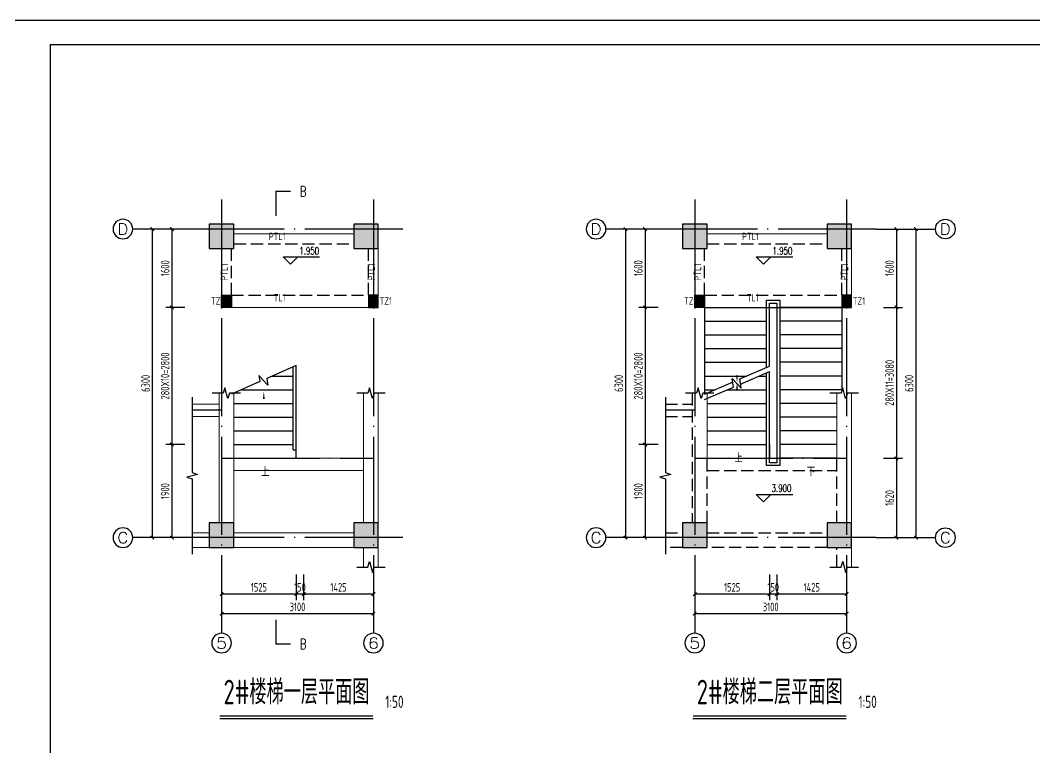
# Model space of a CAD drawing. Extents: x 9732137 to 18866768, y -962146 to 246094.
# Drawn here: x 9777696 to 9798401, y -633256 to -618406 of the extents above; entities that cross this region are included whole.
import ezdxf
from ezdxf.enums import TextEntityAlignment as Align

# ---------------------------------------------------------------- set-up
doc = ezdxf.new("R2010")
doc.units = 0
doc.header["$LTSCALE"] = 1000
for name, pattern in [('3', [500, 300, -200]), ('DASH', [0.35, 0.25, -0.1]), ('DOTE', [2.42, 2, -0.2, 0.02, -0.2])]:
    doc.linetypes.add(name, pattern=pattern)
doc.layers.get('0').update_dxf_attribs({"linetype": 'CONTINUOUS'})
doc.layers.get('Defpoints').update_dxf_attribs({"linetype": 'CONTINUOUS'})
for name, color, linetype in [('1507', 6, 'CONTINUOUS'), ('AXIS', 1, 'DOTE'), ('AXIS_NUM', 7, 'CONTINUOUS'), ('AXIS_TEXT', 7, 'CONTINUOUS'), ('BORDER', 7, 'CONTINUOUS'), ('COLU', 7, 'CONTINUOUS'), ('DIM_ELEV', 3, 'CONTINUOUS'), ('DIM_SYMB', 3, 'CONTINUOUS'), ('NUM', 7, 'CONTINUOUS'), ('PUB_DIM', 3, 'CONTINUOUS'), ('PUB_TEXT', 7, 'CONTINUOUS'), ('STAIR', 2, 'CONTINUOUS'), ('THIN', 7, 'CONTINUOUS'), ('柱涂实', 54, 'CONTINUOUS'), ('梁虚线', 134, '3')]:
    doc.layers.add(name, color=color, linetype=linetype)
doc.layers.add('梁', color=4, linetype='CONTINUOUS', lineweight=18)
doc.styles.add('_TCH_AXIS', font='COMPLEX', dxfattribs={"bigfont": 'GBCBIG'})
doc.styles.add('_TCH_DIM', font='SIMPLEX', dxfattribs={"bigfont": 'GBCBIG'})
doc.styles.add('_TCH_LABEL', font='COMPLEX', dxfattribs={"bigfont": 'GBCBIG'})
doc.styles.add('COMPLEX', font='COMPLEX')
doc.styles.add('DIM_FONT', font='SIMPLEX', dxfattribs={"width": 0.7, "bigfont": 'GBCBIG'})
doc.styles.add('TSSD_Label', font='Tssdeng.shx', dxfattribs={"width": 0.7, "bigfont": 'hztxt.shx'})
doc.styles.add('TSSD_Norm', font='Tssdeng.shx', dxfattribs={"width": 0.7, "bigfont": 'hztxt.shx'})
doc.styles.add('TSSD_Rein', font='Tssdeng.shx', dxfattribs={"width": 0.7, "bigfont": 'hztxt.shx'})
doc.dimstyles.new('_TCH_ARCH&&50', dxfattribs={"dimscale": 0.5, "dimtxt": 350, "dimasz": 100, "dimexe": 250, "dimexo": 300, "dimgap": 100, "dimtad": 1, "dimdec": 0, "dimzin": 0, "dimdsep": 46, "dimtxsty": 'DIM_FONT', "dimblk": 'ARCHTICK', "dimcen": 0.09, "dimclrt": 7, "dimazin": 2, "dimtfac": 1, "dimtdec": 0, "dimtix": 1, "dimtmove": 2, "dimatfit": 3, "dimfxl": 1, "dimtolj": 1, "dimtzin": 0, "dimarcsym": 0})

# ---------------------------------------------------------------- blocks, each defined once
blk = doc.blocks.new('_ArchTick')
at = {"color": 0, "linetype": 'ByBlock', "const_width": 0.5}
blk.add_lwpolyline([(-0.71, -0.71), (0.71, 0.71)], dxfattribs=at)
blk = doc.blocks.new('*D621')
at = {"layer": 'Defpoints', "color": 0}
for p in [(9790613, -622668), (9790048, -628968), (9790613, -628968)]:
    blk.add_point(p, dxfattribs=at)
at = {"layer": 'PUB_DIM', "color": 0, "lineweight": -2}
for p, q in [((9790463, -622668), (9789923, -622668)), ((9790048, -622668), (9790048, -628968)), ((9790463, -628968), (9789923, -628968))]:
    blk.add_line(p, q, dxfattribs=at)
at = {"layer": 'PUB_DIM', "color": 0, "lineweight": -2, "xscale": 50, "yscale": 50, "zscale": 50}
for p, rotation in [((9790048, -622668), 90), ((9790048, -628968), 270)]:
    blk.add_blockref('_ArchTick', p, dxfattribs=dict(at, rotation=rotation))
at = {"layer": 'PUB_DIM', "color": 7, "insert": (9789911, -625818), "char_height": 175, "attachment_point": 5, "rotation": 90, "style": 'TSSD_Rein'}
blk.add_mtext('\\A1;6300', dxfattribs=at)
blk = doc.blocks.new('*D622')
at = {"layer": 'Defpoints', "color": 0}
for p in [(9790863, -627068), (9790448, -628968), (9790863, -628968)]:
    blk.add_point(p, dxfattribs=at)
at = {"layer": 'PUB_DIM', "color": 0, "lineweight": -2}
for p, q in [((9790713, -627068), (9790323, -627068)), ((9790448, -627068), (9790448, -628968)), ((9790713, -628968), (9790323, -628968))]:
    blk.add_line(p, q, dxfattribs=at)
at = {"layer": 'PUB_DIM', "color": 0, "lineweight": -2, "xscale": 50, "yscale": 50, "zscale": 50}
for p, rotation in [((9790448, -627068), 90), ((9790448, -628968), 270)]:
    blk.add_blockref('_ArchTick', p, dxfattribs=dict(at, rotation=rotation))
at = {"layer": 'PUB_DIM', "color": 7, "insert": (9790311, -628018), "char_height": 175, "attachment_point": 5, "rotation": 90, "style": 'TSSD_Rein'}
blk.add_mtext('\\A1;1900', dxfattribs=at)
blk = doc.blocks.new('*D623')
at = {"layer": 'Defpoints', "color": 0}
for p in [(9790863, -624268), (9790448, -627068), (9790863, -627068)]:
    blk.add_point(p, dxfattribs=at)
at = {"layer": 'PUB_DIM', "color": 0, "lineweight": -2}
for p, q in [((9790713, -624268), (9790323, -624268)), ((9790448, -624268), (9790448, -627068)), ((9790713, -627068), (9790323, -627068))]:
    blk.add_line(p, q, dxfattribs=at)
at = {"layer": 'PUB_DIM', "color": 0, "lineweight": -2, "xscale": 50, "yscale": 50, "zscale": 50}
for p, rotation in [((9790448, -624268), 90), ((9790448, -627068), 270)]:
    blk.add_blockref('_ArchTick', p, dxfattribs=dict(at, rotation=rotation))
at = {"layer": 'PUB_DIM', "color": 7, "insert": (9790311, -625668), "char_height": 175, "attachment_point": 5, "rotation": 90, "style": 'TSSD_Rein'}
blk.add_mtext('\\A1;280X10=2800', dxfattribs=at)
blk = doc.blocks.new('*D624')
at = {"layer": 'Defpoints', "color": 0}
for p in [(9790863, -622668), (9790448, -624268), (9790863, -624268)]:
    blk.add_point(p, dxfattribs=at)
at = {"layer": 'PUB_DIM', "color": 0, "lineweight": -2}
for p, q in [((9790713, -622668), (9790323, -622668)), ((9790448, -622668), (9790448, -624268)), ((9790713, -624268), (9790323, -624268))]:
    blk.add_line(p, q, dxfattribs=at)
at = {"layer": 'PUB_DIM', "color": 0, "lineweight": -2, "xscale": 50, "yscale": 50, "zscale": 50}
for p, rotation in [((9790448, -622668), 90), ((9790448, -624268), 270)]:
    blk.add_blockref('_ArchTick', p, dxfattribs=dict(at, rotation=rotation))
at = {"layer": 'PUB_DIM', "color": 7, "insert": (9790311, -623468), "char_height": 175, "attachment_point": 5, "rotation": 90, "style": 'TSSD_Rein'}
blk.add_mtext('\\A1;1600', dxfattribs=at)
blk = doc.blocks.new('_AXISO')
blk.add_circle((0, 0), 0.5)
at = {"layer": 'AXIS_TEXT', "style": 'COMPLEX', "width": 1.041667}
blk.add_attdef('A', text='', height=0.56, dxfattribs=at).set_placement((-0.25, -0.28), (0.25, -0.28), align=Align.FIT)
blk = doc.blocks.new('*D625')
at = {"layer": 'Defpoints', "color": 0}
for p in [(9791463, -629968), (9794563, -629968), (9791463, -630520)]:
    blk.add_point(p, dxfattribs=at)
at = {"layer": 'PUB_DIM', "color": 0, "lineweight": -2}
for p, q in [((9791463, -630118), (9791463, -630645)), ((9794563, -630118), (9794563, -630645)), ((9794563, -630520), (9791463, -630520))]:
    blk.add_line(p, q, dxfattribs=at)
at = {"layer": 'PUB_DIM', "color": 0, "lineweight": -2, "xscale": 50, "yscale": 50, "zscale": 50, "rotation": 180}
blk.add_blockref('_ArchTick', (9791463, -630520), dxfattribs=at)
at = {"layer": 'PUB_DIM', "color": 0, "lineweight": -2, "xscale": 50, "yscale": 50, "zscale": 50}
blk.add_blockref('_ArchTick', (9794563, -630520), dxfattribs=at)
at = {"layer": 'PUB_DIM', "color": 7, "insert": (9793013, -630382), "char_height": 175, "attachment_point": 5, "style": 'TSSD_Rein'}
blk.add_mtext('\\A1;3100', dxfattribs=at)
blk = doc.blocks.new('*D626')
at = {"layer": 'Defpoints', "color": 0}
for p in [(9793138, -629568), (9794563, -629568), (9793138, -630120)]:
    blk.add_point(p, dxfattribs=at)
at = {"layer": 'PUB_DIM', "color": 0, "lineweight": -2}
for p, q in [((9793138, -629718), (9793138, -630245)), ((9794563, -629718), (9794563, -630245)), ((9794563, -630120), (9793138, -630120))]:
    blk.add_line(p, q, dxfattribs=at)
at = {"layer": 'PUB_DIM', "color": 0, "lineweight": -2, "xscale": 50, "yscale": 50, "zscale": 50}
for p, rotation in [((9793138, -630120), 180.0000000000094), ((9794563, -630120), 9.352518759442319e-12)]:
    blk.add_blockref('_ArchTick', p, dxfattribs=dict(at, rotation=rotation))
at = {"layer": 'PUB_DIM', "color": 7, "insert": (9793850, -629982), "char_height": 175, "attachment_point": 5, "style": 'TSSD_Rein'}
blk.add_mtext('\\A1;1425', dxfattribs=at)
blk = doc.blocks.new('*D627')
at = {"layer": 'Defpoints', "color": 0}
for p in [(9792988, -629568), (9793138, -629568), (9792988, -630120)]:
    blk.add_point(p, dxfattribs=at)
at = {"layer": 'PUB_DIM', "color": 0, "lineweight": -2}
for p, q in [((9792988, -629718), (9792988, -630245)), ((9793138, -629718), (9793138, -630245)), ((9792988, -630120), (9792938, -630120)), ((9793138, -630120), (9792988, -630120)), ((9793138, -630120), (9793188, -630120))]:
    blk.add_line(p, q, dxfattribs=at)
at = {"layer": 'PUB_DIM', "color": 0, "lineweight": -2, "xscale": 50, "yscale": 50, "zscale": 50}
blk.add_blockref('_ArchTick', (9792988, -630120), dxfattribs=at)
at = {"layer": 'PUB_DIM', "color": 0, "lineweight": -2, "xscale": 50, "yscale": 50, "zscale": 50, "rotation": 180}
blk.add_blockref('_ArchTick', (9793138, -630120), dxfattribs=at)
at = {"layer": 'PUB_DIM', "color": 7, "insert": (9793063, -629982), "char_height": 175, "attachment_point": 5, "style": 'TSSD_Rein'}
blk.add_mtext('\\A1;150', dxfattribs=at)
blk = doc.blocks.new('*D628')
at = {"layer": 'Defpoints', "color": 0}
for p in [(9791463, -629568), (9792988, -629568), (9791463, -630120)]:
    blk.add_point(p, dxfattribs=at)
at = {"layer": 'PUB_DIM', "color": 0, "lineweight": -2}
for p, q in [((9791463, -629718), (9791463, -630245)), ((9792988, -629718), (9792988, -630245)), ((9792988, -630120), (9791463, -630120))]:
    blk.add_line(p, q, dxfattribs=at)
at = {"layer": 'PUB_DIM', "color": 0, "lineweight": -2, "xscale": 50, "yscale": 50, "zscale": 50, "rotation": 180}
blk.add_blockref('_ArchTick', (9791463, -630120), dxfattribs=at)
at = {"layer": 'PUB_DIM', "color": 0, "lineweight": -2, "xscale": 50, "yscale": 50, "zscale": 50}
blk.add_blockref('_ArchTick', (9792988, -630120), dxfattribs=at)
at = {"layer": 'PUB_DIM', "color": 7, "insert": (9792225, -629982), "char_height": 175, "attachment_point": 5, "style": 'TSSD_Rein'}
blk.add_mtext('\\A1;1525', dxfattribs=at)
blk = doc.blocks.new('*D629')
at = {"layer": 'Defpoints', "color": 0}
for p in [(9780954, -622668), (9780390, -628968), (9780954, -628968)]:
    blk.add_point(p, dxfattribs=at)
at = {"layer": 'PUB_DIM', "color": 0, "lineweight": -2}
for p, q in [((9780804, -622668), (9780265, -622668)), ((9780390, -622668), (9780390, -628968)), ((9780804, -628968), (9780265, -628968))]:
    blk.add_line(p, q, dxfattribs=at)
at = {"layer": 'PUB_DIM', "color": 0, "lineweight": -2, "xscale": 50, "yscale": 50, "zscale": 50}
for p, rotation in [((9780390, -622668), 90), ((9780390, -628968), 270)]:
    blk.add_blockref('_ArchTick', p, dxfattribs=dict(at, rotation=rotation))
at = {"layer": 'PUB_DIM', "color": 7, "insert": (9780252, -625818), "char_height": 175, "attachment_point": 5, "rotation": 90, "style": 'TSSD_Rein'}
blk.add_mtext('\\A1;6300', dxfattribs=at)
blk = doc.blocks.new('*D630')
at = {"layer": 'Defpoints', "color": 0}
for p in [(9781204, -627068), (9780790, -628968), (9781204, -628968)]:
    blk.add_point(p, dxfattribs=at)
at = {"layer": 'PUB_DIM', "color": 0, "lineweight": -2}
for p, q in [((9781054, -627068), (9780665, -627068)), ((9780790, -627068), (9780790, -628968)), ((9781054, -628968), (9780665, -628968))]:
    blk.add_line(p, q, dxfattribs=at)
at = {"layer": 'PUB_DIM', "color": 0, "lineweight": -2, "xscale": 50, "yscale": 50, "zscale": 50}
for p, rotation in [((9780790, -627068), 90), ((9780790, -628968), 270)]:
    blk.add_blockref('_ArchTick', p, dxfattribs=dict(at, rotation=rotation))
at = {"layer": 'PUB_DIM', "color": 7, "insert": (9780652, -628018), "char_height": 175, "attachment_point": 5, "rotation": 90, "style": 'TSSD_Rein'}
blk.add_mtext('\\A1;1900', dxfattribs=at)
blk = doc.blocks.new('*D631')
at = {"layer": 'Defpoints', "color": 0}
for p in [(9781204, -624268), (9780790, -627068), (9781204, -627068)]:
    blk.add_point(p, dxfattribs=at)
at = {"layer": 'PUB_DIM', "color": 0, "lineweight": -2}
for p, q in [((9781054, -624268), (9780665, -624268)), ((9780790, -624268), (9780790, -627068)), ((9781054, -627068), (9780665, -627068))]:
    blk.add_line(p, q, dxfattribs=at)
at = {"layer": 'PUB_DIM', "color": 0, "lineweight": -2, "xscale": 50, "yscale": 50, "zscale": 50}
for p, rotation in [((9780790, -624268), 90), ((9780790, -627068), 270)]:
    blk.add_blockref('_ArchTick', p, dxfattribs=dict(at, rotation=rotation))
at = {"layer": 'PUB_DIM', "color": 7, "insert": (9780652, -625668), "char_height": 175, "attachment_point": 5, "rotation": 90, "style": 'TSSD_Rein'}
blk.add_mtext('\\A1;280X10=2800', dxfattribs=at)
blk = doc.blocks.new('*D632')
at = {"layer": 'Defpoints', "color": 0}
for p in [(9781204, -622668), (9780790, -624268), (9781204, -624268)]:
    blk.add_point(p, dxfattribs=at)
at = {"layer": 'PUB_DIM', "color": 0, "lineweight": -2}
for p, q in [((9781054, -622668), (9780665, -622668)), ((9780790, -622668), (9780790, -624268)), ((9781054, -624268), (9780665, -624268))]:
    blk.add_line(p, q, dxfattribs=at)
at = {"layer": 'PUB_DIM', "color": 0, "lineweight": -2, "xscale": 50, "yscale": 50, "zscale": 50}
for p, rotation in [((9780790, -622668), 90), ((9780790, -624268), 270)]:
    blk.add_blockref('_ArchTick', p, dxfattribs=dict(at, rotation=rotation))
at = {"layer": 'PUB_DIM', "color": 7, "insert": (9780652, -623468), "char_height": 175, "attachment_point": 5, "rotation": 90, "style": 'TSSD_Rein'}
blk.add_mtext('\\A1;1600', dxfattribs=at)
blk = doc.blocks.new('*D633')
at = {"layer": 'Defpoints', "color": 0}
for p in [(9781804, -629968), (9784904, -629968), (9781804, -630520)]:
    blk.add_point(p, dxfattribs=at)
at = {"layer": 'PUB_DIM', "color": 0, "lineweight": -2}
for p, q in [((9781804, -630118), (9781804, -630645)), ((9784904, -630118), (9784904, -630645)), ((9784904, -630520), (9781804, -630520))]:
    blk.add_line(p, q, dxfattribs=at)
at = {"layer": 'PUB_DIM', "color": 0, "lineweight": -2, "xscale": 50, "yscale": 50, "zscale": 50, "rotation": 180}
blk.add_blockref('_ArchTick', (9781804, -630520), dxfattribs=at)
at = {"layer": 'PUB_DIM', "color": 0, "lineweight": -2, "xscale": 50, "yscale": 50, "zscale": 50}
blk.add_blockref('_ArchTick', (9784904, -630520), dxfattribs=at)
at = {"layer": 'PUB_DIM', "color": 7, "insert": (9783354, -630382), "char_height": 175, "attachment_point": 5, "style": 'TSSD_Rein'}
blk.add_mtext('\\A1;3100', dxfattribs=at)
blk = doc.blocks.new('*D634')
at = {"layer": 'Defpoints', "color": 0}
for p in [(9783479, -629568), (9784904, -629568), (9783479, -630120)]:
    blk.add_point(p, dxfattribs=at)
at = {"layer": 'PUB_DIM', "color": 0, "lineweight": -2}
for p, q in [((9783479, -629718), (9783479, -630245)), ((9784904, -629718), (9784904, -630245)), ((9784904, -630120), (9783479, -630120))]:
    blk.add_line(p, q, dxfattribs=at)
at = {"layer": 'PUB_DIM', "color": 0, "lineweight": -2, "xscale": 50, "yscale": 50, "zscale": 50}
for p, rotation in [((9783479, -630120), 180.0000000000094), ((9784904, -630120), 9.352518759442319e-12)]:
    blk.add_blockref('_ArchTick', p, dxfattribs=dict(at, rotation=rotation))
at = {"layer": 'PUB_DIM', "color": 7, "insert": (9784191, -629982), "char_height": 175, "attachment_point": 5, "style": 'TSSD_Rein'}
blk.add_mtext('\\A1;1425', dxfattribs=at)
blk = doc.blocks.new('*D635')
at = {"layer": 'Defpoints', "color": 0}
for p in [(9783329, -629568), (9783479, -629568), (9783329, -630120)]:
    blk.add_point(p, dxfattribs=at)
at = {"layer": 'PUB_DIM', "color": 0, "lineweight": -2}
for p, q in [((9783329, -629718), (9783329, -630245)), ((9783479, -629718), (9783479, -630245)), ((9783329, -630120), (9783279, -630120)), ((9783479, -630120), (9783329, -630120)), ((9783479, -630120), (9783529, -630120))]:
    blk.add_line(p, q, dxfattribs=at)
at = {"layer": 'PUB_DIM', "color": 0, "lineweight": -2, "xscale": 50, "yscale": 50, "zscale": 50}
blk.add_blockref('_ArchTick', (9783329, -630120), dxfattribs=at)
at = {"layer": 'PUB_DIM', "color": 0, "lineweight": -2, "xscale": 50, "yscale": 50, "zscale": 50, "rotation": 180}
blk.add_blockref('_ArchTick', (9783479, -630120), dxfattribs=at)
at = {"layer": 'PUB_DIM', "color": 7, "insert": (9783404, -629982), "char_height": 175, "attachment_point": 5, "style": 'TSSD_Rein'}
blk.add_mtext('\\A1;150', dxfattribs=at)
blk = doc.blocks.new('*D636')
at = {"layer": 'Defpoints', "color": 0}
for p in [(9781804, -629568), (9783329, -629568), (9781804, -630120)]:
    blk.add_point(p, dxfattribs=at)
at = {"layer": 'PUB_DIM', "color": 0, "lineweight": -2}
for p, q in [((9781804, -629718), (9781804, -630245)), ((9783329, -629718), (9783329, -630245)), ((9783329, -630120), (9781804, -630120))]:
    blk.add_line(p, q, dxfattribs=at)
at = {"layer": 'PUB_DIM', "color": 0, "lineweight": -2, "xscale": 50, "yscale": 50, "zscale": 50, "rotation": 180}
blk.add_blockref('_ArchTick', (9781804, -630120), dxfattribs=at)
at = {"layer": 'PUB_DIM', "color": 0, "lineweight": -2, "xscale": 50, "yscale": 50, "zscale": 50}
blk.add_blockref('_ArchTick', (9783329, -630120), dxfattribs=at)
at = {"layer": 'PUB_DIM', "color": 7, "insert": (9782566, -629982), "char_height": 175, "attachment_point": 5, "style": 'TSSD_Rein'}
blk.add_mtext('\\A1;1525', dxfattribs=at)
blk = doc.blocks.new('*D653')
at = {"layer": 'Defpoints', "color": 0}
for p in [(9795413, -622668), (9795413, -628968), (9795977, -628968)]:
    blk.add_point(p, dxfattribs=at)
at = {"layer": 'PUB_DIM', "color": 0, "lineweight": -2}
for p, q in [((9795563, -622668), (9796102, -622668)), ((9795977, -622668), (9795977, -628968)), ((9795563, -628968), (9796102, -628968))]:
    blk.add_line(p, q, dxfattribs=at)
at = {"layer": 'PUB_DIM', "color": 0, "lineweight": -2, "xscale": 50, "yscale": 50, "zscale": 50}
for p, rotation in [((9795977, -622668), 90), ((9795977, -628968), 270)]:
    blk.add_blockref('_ArchTick', p, dxfattribs=dict(at, rotation=rotation))
at = {"layer": 'PUB_DIM', "color": 7, "insert": (9795839, -625818), "char_height": 175, "attachment_point": 5, "rotation": 90, "style": 'TSSD_Rein'}
blk.add_mtext('\\A1;6300', dxfattribs=at)
blk = doc.blocks.new('*D654')
at = {"layer": 'Defpoints', "color": 0}
for p in [(9795163, -627348), (9795163, -628968), (9795577, -628968)]:
    blk.add_point(p, dxfattribs=at)
at = {"layer": 'PUB_DIM', "color": 0, "lineweight": -2}
for p, q in [((9795313, -627348), (9795702, -627348)), ((9795577, -627348), (9795577, -628968)), ((9795313, -628968), (9795702, -628968))]:
    blk.add_line(p, q, dxfattribs=at)
at = {"layer": 'PUB_DIM', "color": 0, "lineweight": -2, "xscale": 50, "yscale": 50, "zscale": 50}
for p, rotation in [((9795577, -627348), 90), ((9795577, -628968), 270)]:
    blk.add_blockref('_ArchTick', p, dxfattribs=dict(at, rotation=rotation))
at = {"layer": 'PUB_DIM', "color": 7, "insert": (9795439, -628158), "char_height": 175, "attachment_point": 5, "rotation": 90, "style": 'TSSD_Rein'}
blk.add_mtext('\\A1;1620', dxfattribs=at)
blk = doc.blocks.new('*D655')
at = {"layer": 'Defpoints', "color": 0}
for p in [(9795163, -624268), (9795163, -627348), (9795577, -627348)]:
    blk.add_point(p, dxfattribs=at)
at = {"layer": 'PUB_DIM', "color": 0, "lineweight": -2}
for p, q in [((9795313, -624268), (9795702, -624268)), ((9795577, -624268), (9795577, -627348)), ((9795313, -627348), (9795702, -627348))]:
    blk.add_line(p, q, dxfattribs=at)
at = {"layer": 'PUB_DIM', "color": 0, "lineweight": -2, "xscale": 50, "yscale": 50, "zscale": 50}
for p, rotation in [((9795577, -624268), 90), ((9795577, -627348), 270)]:
    blk.add_blockref('_ArchTick', p, dxfattribs=dict(at, rotation=rotation))
at = {"layer": 'PUB_DIM', "color": 7, "insert": (9795439, -625808), "char_height": 175, "attachment_point": 5, "rotation": 90, "style": 'TSSD_Rein'}
blk.add_mtext('\\A1;280X11=3080', dxfattribs=at)
blk = doc.blocks.new('*D656')
at = {"layer": 'Defpoints', "color": 0}
for p in [(9795163, -622668), (9795163, -624268), (9795577, -624268)]:
    blk.add_point(p, dxfattribs=at)
at = {"layer": 'PUB_DIM', "color": 0, "lineweight": -2}
for p, q in [((9795313, -622668), (9795702, -622668)), ((9795577, -622668), (9795577, -624268)), ((9795313, -624268), (9795702, -624268))]:
    blk.add_line(p, q, dxfattribs=at)
at = {"layer": 'PUB_DIM', "color": 0, "lineweight": -2, "xscale": 50, "yscale": 50, "zscale": 50}
for p, rotation in [((9795577, -622668), 90), ((9795577, -624268), 270)]:
    blk.add_blockref('_ArchTick', p, dxfattribs=dict(at, rotation=rotation))
at = {"layer": 'PUB_DIM', "color": 7, "insert": (9795439, -623468), "char_height": 175, "attachment_point": 5, "rotation": 90, "style": 'TSSD_Rein'}
blk.add_mtext('\\A1;1600', dxfattribs=at)

msp = doc.modelspace()

# ---------------------------------------------------------------- hatches: boundary and pattern name
at = {"layer": '1507'}
for points in [[(9782003.8, -624268.1), (9781803.8, -624268.1), (9781803.8, -624018.1), (9782003.8, -624018.1)], [(9784803.8, -624268.1), (9785003.8, -624268.1), (9785003.8, -624018.1), (9784803.8, -624018.1)], [(9791662.5, -624268.1), (9791462.5, -624268.1), (9791462.5, -624018.1), (9791662.5, -624018.1)], [(9794462.5, -624268.1), (9794662.5, -624268.1), (9794662.5, -624018.1), (9794462.5, -624018.1)]]:
    msp.add_hatch(color=256, dxfattribs=at).paths.add_polyline_path(points)
at = {"layer": '柱涂实'}
for points in [[(9782053.8, -623068.1), (9782053.8, -622568.1), (9781553.8, -622568.1), (9781553.8, -623068.1)], [(9785003.8, -623068.1), (9785003.8, -622568.1), (9784503.8, -622568.1), (9784503.8, -623068.1)], [(9791712.5, -623068.1), (9791712.5, -622568.1), (9791212.5, -622568.1), (9791212.5, -623068.1)], [(9794662.5, -623068.1), (9794662.5, -622568.1), (9794162.5, -622568.1), (9794162.5, -623068.1)], [(9782053.8, -629168.1), (9782053.8, -628668.1), (9781553.8, -628668.1), (9781553.8, -629168.1)], [(9785003.8, -629168.1), (9785003.8, -628668.1), (9784503.8, -628668.1), (9784503.8, -629168.1)], [(9791712.5, -629168.1), (9791712.5, -628668.1), (9791212.5, -628668.1), (9791212.5, -629168.1)], [(9794662.5, -629168.1), (9794662.5, -628668.1), (9794162.5, -628668.1), (9794162.5, -629168.1)]]:
    msp.add_hatch(color=256, dxfattribs=at).paths.add_polyline_path(points)

# ---------------------------------------------------------------- linework, layer by layer
at = {"layer": '1507'}
for points in [[(9782003.8, -624268.1), (9781803.8, -624268.1), (9781803.8, -624018.1), (9782003.8, -624018.1)], [(9784803.8, -624268.1), (9785003.8, -624268.1), (9785003.8, -624018.1), (9784803.8, -624018.1)], [(9791662.5, -624268.1), (9791462.5, -624268.1), (9791462.5, -624018.1), (9791662.5, -624018.1)], [(9794462.5, -624268.1), (9794662.5, -624268.1), (9794662.5, -624018.1), (9794462.5, -624018.1)]]:
    msp.add_lwpolyline(points, close=True, dxfattribs=at)
at = {"layer": 'AXIS'}
for p, q in [((9781803.8, -622068.1), (9781803.8, -629568.1)), ((9784903.8, -622068.1), (9784903.8, -629568.1)), ((9791462.5, -622068.1), (9791462.5, -629568.1)), ((9794562.5, -622068.1), (9794562.5, -629568.1)), ((9785503.8, -622668.1), (9781203.8, -622668.1)), ((9795162.5, -622668.1), (9790862.5, -622668.1)), ((9781803.8, -626368.1), (9781203.8, -626368.1)), ((9791462.5, -626368.1), (9790862.5, -626368.1)), ((9781803.8, -627348.1, 0), (9784903.8, -627348.1, 0)), ((9791462.5, -627348.1, 0), (9794562.5, -627348.1, 0)), ((9785503.8, -628968.1), (9781203.8, -628968.1)), ((9795162.5, -628968.1), (9790862.5, -628968.1))]:
    msp.add_line(p, q, dxfattribs=at)
at = {"layer": 'AXIS_NUM'}
for p, q in [((9781203.8, -622668.1), (9779989.8, -622668.1)), ((9790862.5, -622668.1), (9789648.5, -622668.1)), ((9795162.5, -622668.1), (9796376.5, -622668.1)), ((9781203.8, -628968.1), (9779989.8, -628968.1)), ((9790862.5, -628968.1), (9789648.5, -628968.1)), ((9795162.5, -628968.1), (9796376.5, -628968.1)), ((9781803.8, -629568.1), (9781803.8, -630919.8)), ((9784903.8, -629568.1), (9784903.8, -630919.8)), ((9791462.5, -629568.1), (9791462.5, -630919.8)), ((9794562.5, -629568.1), (9794562.5, -630919.8))]:
    msp.add_line(p, q, dxfattribs=at)
at = {"layer": 'BORDER'}
msp.add_lwpolyline([(9777056.8, -648106.3), (9777056.8, -618406.3), (9819106.8, -618406.3), (9819106.8, -648106.3)], close=True, dxfattribs=at)
at = {"layer": 'BORDER', "const_width": 25}
msp.add_lwpolyline([(9778306.8, -647606.3), (9778306.8, -618906.3), (9818606.8, -618906.3), (9818606.8, -647606.3)], close=True, dxfattribs=at)
at = {"layer": 'COLU', "ltscale": 1, "elevation": 0}
for points in [[(9782053.8, -623068.1), (9782053.8, -622568.1), (9781553.8, -622568.1), (9781553.8, -623068.1)], [(9785003.8, -623068.1), (9785003.8, -622568.1), (9784503.8, -622568.1), (9784503.8, -623068.1)], [(9791712.5, -623068.1), (9791712.5, -622568.1), (9791212.5, -622568.1), (9791212.5, -623068.1)], [(9794662.5, -623068.1), (9794662.5, -622568.1), (9794162.5, -622568.1), (9794162.5, -623068.1)], [(9782053.8, -629168.1), (9782053.8, -628668.1), (9781553.8, -628668.1), (9781553.8, -629168.1)], [(9785003.8, -629168.1), (9785003.8, -628668.1), (9784503.8, -628668.1), (9784503.8, -629168.1)], [(9791712.5, -629168.1), (9791712.5, -628668.1), (9791212.5, -628668.1), (9791212.5, -629168.1)], [(9794662.5, -629168.1), (9794662.5, -628668.1), (9794162.5, -628668.1), (9794162.5, -629168.1)]]:
    msp.add_lwpolyline(points, close=True, dxfattribs=at)
at = {"layer": 'DIM_ELEV'}
for p, q in [((9783209.1, -623388.2), (9783059.1, -623238.2)), ((9783059.1, -623238.2), (9783806.4, -623238.2)), ((9783209.1, -623388.2), (9783359.1, -623238.2)), ((9792867.8, -623388.2), (9792717.8, -623238.2)), ((9792717.8, -623238.2), (9793465.1, -623238.2)), ((9792867.8, -623388.2), (9793017.8, -623238.2)), ((9792867.8, -628236.7), (9792717.8, -628086.7)), ((9792717.8, -628086.7), (9793465.1, -628086.7)), ((9792867.8, -628236.7), (9793017.8, -628086.7))]:
    msp.add_line(p, q, dxfattribs=at)
at = {"layer": 'DIM_SYMB', "color": 0, "const_width": 25}
for points in [[(9783215.1, -621898.5), (9782915.1, -621898.5), (9782915.1, -622398.5)], [(9782915.1, -630640.1), (9782915.1, -631140.1), (9783215.1, -631140.1)]]:
    msp.add_lwpolyline(points, dxfattribs=at)
at = {"layer": 'DIM_SYMB', "color": 0}
for points in [[(9793800, -627488.1, 0, 0, 0), (9793800, -623518.1, 0, 0, 0), (9792325, -623518.1, 0, 0, 0), (9792325, -625801.1, 0, 40, 0), (9792325, -625651.1, 0, 0, 0)], [(9792325, -627208.1, 0, 0, 0), (9792325, -625801.1, 0, 40, 0), (9792325, -625951.1, 0, 0, 0)], [(9782666.3, -627488.1, 0, 0, 0), (9782666.3, -625990.3, 0, 40, 0), (9782666.3, -626140.3, 0, 0, 0)]]:
    msp.add_lwpolyline(points, format="xyseb", dxfattribs=at)
at = {"layer": 'NUM', "const_width": 25}
for points in [[(9781766.6, -632607), (9784895.2, -632607)], [(9791425.3, -632607), (9794553.9, -632607)]]:
    msp.add_lwpolyline(points, dxfattribs=at)
at = {"layer": 'NUM'}
for points in [[(9781766.6, -632657), (9784895.2, -632657)], [(9791425.3, -632657), (9794553.9, -632657)]]:
    msp.add_lwpolyline(points, dxfattribs=at)
at = {"layer": 'STAIR'}
for p, q in [((9791662.5, -624268.1), (9792927.5, -624268.1)), ((9791662.5, -624268.1), (9792927.5, -624268.1)), ((9791662.5, -624268.1), (9791662.5, -626019.3)), ((9792927.5, -625492.3), (9792927.5, -624118.1)), ((9792927.5, -624118.1), (9793197.5, -624118.1)), ((9792987.5, -625466.3), (9792987.5, -624178.1)), ((9792987.5, -624178.1), (9793137.5, -624178.1)), ((9792987.5, -625466.3), (9792987.5, -624268.1)), ((9792987.5, -624268.1), (9793137.5, -624268.1)), ((9793137.5, -624178.1), (9793137.5, -627438.1)), ((9793137.5, -624268.1), (9793137.5, -627348.1)), ((9793197.5, -624118.1), (9793197.5, -627498.1)), ((9794462.5, -624268.1), (9793197.5, -624268.1)), ((9793197.5, -624268.1), (9794462.5, -624268.1)), ((9794462.5, -624268.1), (9794462.5, -625972.2)), ((9791662.5, -624548.1), (9792927.5, -624548.1)), ((9794462.5, -624548.1), (9793197.5, -624548.1)), ((9791662.5, -624828.1), (9792927.5, -624828.1)), ((9794462.5, -624828.1), (9793197.5, -624828.1)), ((9791662.5, -625108.1), (9792927.5, -625108.1)), ((9794462.5, -625108.1), (9793197.5, -625108.1)), ((9783328.8, -625452.3), (9782730.2, -625718.5)), ((9783268.8, -627178.1), (9783268.8, -625479)), ((9783328.8, -627178.1), (9783328.8, -625452.3)), ((9791662.5, -625388.1), (9792927.5, -625388.1)), ((9792381.5, -625729.1), (9792987.5, -625466.3)), ((9794462.5, -625388.1), (9793197.5, -625388.1)), ((9782751.3, -625851.9), (9782564.5, -625658.3)), ((9782564.5, -625658.3), (9782584.3, -625783.4)), ((9782730.2, -625718.5), (9782751.3, -625851.9)), ((9782843.5, -625668.1), (9783268.8, -625668.1)), ((9791662.5, -625668.1), (9792522.1, -625668.1)), ((9792250.2, -625895.1), (9792224, -625718.6)), ((9792224, -625718.6), (9792409, -625913.9)), ((9792396.7, -625831.5), (9792987.5, -625575.3)), ((9792773.4, -625668.1), (9792927.5, -625668.1)), ((9792927.5, -627498.1), (9792927.5, -625601.3)), ((9792987.5, -627068.1), (9792987.5, -625575.3)), ((9792987.5, -627438.1), (9792987.5, -625575.3)), ((9794462.5, -625668.1), (9793197.5, -625668.1)), ((9782584.3, -625783.4), (9782003.8, -626041.5)), ((9783328.8, -627178.1), (9783328.8, -625793.5)), ((9791662.5, -626041), (9792235, -625792.7)), ((9791662.5, -626150), (9792250.2, -625895.1)), ((9792409, -625913.9), (9792381.5, -625729.1)), ((9782213.9, -625948.1), (9783268.8, -625948.1)), ((9791662.5, -625948.1), (9791876.6, -625948.1)), ((9792127.9, -625948.1), (9792927.5, -625948.1)), ((9794462.5, -625948.1), (9793197.5, -625948.1)), ((9782053.8, -626228.1), (9783268.8, -626228.1)), ((9791712.5, -626228.1), (9792927.5, -626228.1)), ((9794362.5, -626228.1), (9793197.5, -626228.1)), ((9782053.8, -626508.1), (9783268.8, -626508.1)), ((9791712.5, -626508.1), (9792927.5, -626508.1)), ((9794362.5, -626508.1), (9793197.5, -626508.1)), ((9782053.8, -626788.1), (9783268.8, -626788.1)), ((9791712.5, -626788.1), (9792927.5, -626788.1)), ((9794362.5, -626788.1), (9793197.5, -626788.1)), ((9782053.8, -627068.1), (9783268.8, -627068.1)), ((9791712.5, -627068.1), (9792927.5, -627068.1)), ((9792987.5, -627068.1), (9792987.5, -627348.1)), ((9794362.5, -627068.1), (9793197.5, -627068.1)), ((9782053.8, -627348.1), (9783328.8, -627348.1)), ((9783268.8, -627178.1), (9783328.8, -627178.1)), ((9783328.8, -627348.1), (9783328.8, -627178.1)), ((9792987.5, -627348.1), (9793137.5, -627348.1)), ((9794362.5, -627348.1), (9793197.5, -627348.1)), ((9793197.5, -627498.1), (9792927.5, -627498.1)), ((9793137.5, -627438.1), (9792987.5, -627438.1))]:
    msp.add_line(p, q, dxfattribs=at)
at = {"layer": 'STAIR', "color": 2}
msp.add_line((9791662.5, -624268.1), (9794462.5, -624268.1), dxfattribs=at)
at = {"layer": 'THIN'}
for points in [[(9782193.8, -626019.3), (9781968.8, -626019.3), (9781933.8, -626129.3), (9781873.8, -625909.3), (9781838.8, -626019.3), (9781613.8, -626019.3)], [(9791852.5, -626019.3), (9791627.5, -626019.3), (9791592.5, -626129.3), (9791532.5, -625909.3), (9791497.5, -626019.3), (9791272.5, -626019.3)], [(9781203.8, -626103.1), (9781203.8, -627640.6), (9781313.8, -627675.6), (9781093.8, -627735.6), (9781203.8, -627770.6), (9781203.8, -629308.1)], [(9790862.5, -626103.1), (9790862.5, -627640.6), (9790972.5, -627675.6), (9790752.5, -627735.6), (9790862.5, -627770.6), (9790862.5, -629308.1)], [(9784563.8, -629568.1), (9784788.8, -629568.1), (9784823.8, -629458.1), (9784883.8, -629678.1), (9784918.8, -629568.1), (9785143.8, -629568.1)], [(9794222.5, -629568.1), (9794447.5, -629568.1), (9794482.5, -629458.1), (9794542.5, -629678.1), (9794577.5, -629568.1), (9794802.5, -629568.1)]]:
    msp.add_lwpolyline(points, dxfattribs=at)
at = {"layer": 'THIN', "elevation": 0}
for points in [[(9785143.8, -626019.3), (9784918.8, -626019.3), (9784883.8, -626129.3), (9784823.8, -625909.3), (9784788.8, -626019.3), (9784563.8, -626019.3)], [(9794802.5, -626019.3), (9794577.5, -626019.3), (9794542.5, -626129.3), (9794482.5, -625909.3), (9794447.5, -626019.3), (9794222.5, -626019.3)]]:
    msp.add_lwpolyline(points, dxfattribs=at)
at = {"layer": '柱涂实', "linetype": 'Continuous', "elevation": 0}
for points in [[(9782053.8, -623068.1), (9782053.8, -622568.1), (9781553.8, -622568.1), (9781553.8, -623068.1)], [(9785003.8, -623068.1), (9785003.8, -622568.1), (9784503.8, -622568.1), (9784503.8, -623068.1)], [(9791712.5, -623068.1), (9791712.5, -622568.1), (9791212.5, -622568.1), (9791212.5, -623068.1)], [(9794662.5, -623068.1), (9794662.5, -622568.1), (9794162.5, -622568.1), (9794162.5, -623068.1)], [(9782053.8, -629168.1), (9782053.8, -628668.1), (9781553.8, -628668.1), (9781553.8, -629168.1)], [(9785003.8, -629168.1), (9785003.8, -628668.1), (9784503.8, -628668.1), (9784503.8, -629168.1)], [(9791712.5, -629168.1), (9791712.5, -628668.1), (9791212.5, -628668.1), (9791212.5, -629168.1)], [(9794662.5, -629168.1), (9794662.5, -628668.1), (9794162.5, -628668.1), (9794162.5, -629168.1)]]:
    msp.add_lwpolyline(points, close=True, dxfattribs=at)
at = {"layer": '梁', "ltscale": 1}
for p, q in [((9782053.8, -622768.1, 0), (9784503.8, -622768.1, 0)), ((9791712.5, -622768.1, 0), (9794162.5, -622768.1, 0)), ((9781803.8, -624018.1), (9781803.8, -623068.1, 0)), ((9785003.8, -624018.1), (9785003.8, -623068.1, 0)), ((9791462.5, -624018.1), (9791462.5, -623068.1, 0)), ((9794662.5, -624018.1), (9794662.5, -623068.1, 0)), ((9782003.8, -624268.1), (9784803.8, -624268.1)), ((9791662.5, -624268.1), (9794462.5, -624268.1)), ((9781753.8, -626019.3), (9781753.8, -628668.1)), ((9782053.8, -626019.3), (9782053.8, -628668.1)), ((9784703.8, -626019.3), (9784703.8, -628668.1)), ((9785003.8, -626019.3), (9785003.8, -628668.1)), ((9791712.5, -627348.1, 0), (9791712.5, -626019.3, 0)), ((9794362.5, -627348.1, 0), (9794362.5, -626019.3, 0)), ((9794662.5, -626019.3), (9794662.5, -628668.1)), ((9781203.8, -626243.1, 0), (9781753.8, -626243.1, 0)), ((9781203.8, -626493.1, 0), (9781753.8, -626493.1, 0)), ((9782053.8, -627348.1, 0), (9784703.8, -627348.1, 0)), ((9791712.5, -627348.1, 0), (9794362.5, -627348.1, 0)), ((9782053.8, -627598.1, 0), (9784703.8, -627598.1, 0)), ((9781203.8, -628868.1, 0), (9781553.8, -628868.1, 0)), ((9782053.8, -628868.1, 0), (9784503.8, -628868.1, 0)), ((9781553.8, -629168.1), (9781203.8, -629168.1)), ((9784503.8, -629168.1), (9782053.8, -629168.1)), ((9784703.8, -629168.1), (9784703.8, -629568.1)), ((9785003.8, -629168.1), (9785003.8, -629568.1)), ((9794662.5, -629168.1), (9794662.5, -629568.1))]:
    msp.add_line(p, q, dxfattribs=at)
at = {"layer": '梁虚线', "linetype": 'DASH', "ltscale": 1}
for p, q in [((9782053.8, -622968.1, 0), (9784503.8, -622968.1, 0)), ((9791712.5, -622968.1, 0), (9794162.5, -622968.1, 0)), ((9782003.8, -624018.1), (9782003.8, -623068.1, 0)), ((9784803.8, -624018.1), (9784803.8, -623068.1, 0)), ((9791662.5, -624018.1), (9791662.5, -623068.1, 0)), ((9794462.5, -624018.1), (9794462.5, -623068.1, 0)), ((9782003.8, -624018.1), (9784803.8, -624018.1)), ((9791662.5, -624018.1), (9794462.5, -624018.1)), ((9791412.5, -626019.3), (9791412.5, -628668.1)), ((9790862.5, -626243.1, 0), (9791412.5, -626243.1, 0)), ((9790862.5, -626493.1, 0), (9791412.5, -626493.1, 0)), ((9791712.5, -628668.1, 0), (9791712.5, -627348.1, 0)), ((9794362.5, -628668.1, 0), (9794362.5, -627348.1, 0)), ((9791712.5, -627598.1, 0), (9794362.5, -627598.1, 0)), ((9790862.5, -628868.1, 0), (9791212.5, -628868.1, 0)), ((9791712.5, -628868.1, 0), (9794162.5, -628868.1, 0)), ((9791212.5, -629168.1), (9790862.5, -629168.1)), ((9794162.5, -629168.1), (9791712.5, -629168.1)), ((9794362.5, -629568.1, 0), (9794362.5, -629168.1, 0))]:
    msp.add_line(p, q, dxfattribs=at)

# ---------------------------------------------------------------- block references
at = {"layer": 'PUB_DIM'}
ref = msp.add_blockref('_AXISO', (9779789.8, -622668.1), dxfattribs=dict(at, xscale=-400, yscale=400, zscale=400, rotation=180))
ref.add_attrib('A', 'D', dxfattribs={"layer": 'AXIS_TEXT', "height": 226.3, "style": '_TCH_AXIS', "width": 1.235294}).set_placement((9779676.7, -622781.3), (9779903, -622781.3), align=Align.FIT)
ref = msp.add_blockref('_AXISO', (9789448.5, -622668.1), dxfattribs=dict(at, xscale=-400, yscale=400, zscale=400, rotation=180))
ref.add_attrib('A', 'D', dxfattribs={"layer": 'AXIS_TEXT', "height": 226.3, "style": '_TCH_AXIS', "width": 1.235294}).set_placement((9789335.4, -622781.3), (9789561.6, -622781.3), align=Align.FIT)
ref = msp.add_blockref('_AXISO', (9796576.5, -622668.1), dxfattribs=dict(at, xscale=400, yscale=400, zscale=400, rotation=180))
ref.add_attrib('A', 'D', dxfattribs={"layer": 'AXIS_TEXT', "height": 226.3, "style": '_TCH_AXIS', "width": 1.235294}).set_placement((9796463.4, -622781.3), (9796689.7, -622781.3), align=Align.FIT)
ref = msp.add_blockref('_AXISO', (9779789.8, -628968.1), dxfattribs=dict(at, xscale=-400, yscale=400, zscale=400, rotation=180))
ref.add_attrib('A', 'C', dxfattribs={"layer": 'AXIS_TEXT', "height": 226.3, "style": '_TCH_AXIS', "width": 1.4}).set_placement((9779676.7, -629081.3), (9779903, -629081.3), align=Align.FIT)
ref = msp.add_blockref('_AXISO', (9789448.5, -628968.1), dxfattribs=dict(at, xscale=-400, yscale=400, zscale=400, rotation=180))
ref.add_attrib('A', 'C', dxfattribs={"layer": 'AXIS_TEXT', "height": 226.3, "style": '_TCH_AXIS', "width": 1.4}).set_placement((9789335.4, -629081.3), (9789561.6, -629081.3), align=Align.FIT)
ref = msp.add_blockref('_AXISO', (9796576.5, -628968.1), dxfattribs=dict(at, xscale=400, yscale=400, zscale=400, rotation=180))
ref.add_attrib('A', 'C', dxfattribs={"layer": 'AXIS_TEXT', "height": 226.3, "style": '_TCH_AXIS', "width": 1.4}).set_placement((9796463.4, -629081.3), (9796689.7, -629081.3), align=Align.FIT)
ref = msp.add_blockref('_AXISO', (9781803.8, -631119.8), dxfattribs=dict(at, xscale=-400, yscale=400, zscale=400))
ref.add_attrib('A', '5', dxfattribs={"layer": 'AXIS_TEXT', "height": 226.3, "style": '_TCH_AXIS', "width": 1.5}).set_placement((9781690.7, -631233), (9781917, -631233), align=Align.FIT)
ref = msp.add_blockref('_AXISO', (9784903.8, -631119.8), dxfattribs=dict(at, xscale=-400, yscale=400, zscale=400))
ref.add_attrib('A', '6', dxfattribs={"layer": 'AXIS_TEXT', "height": 226.3, "style": '_TCH_AXIS', "width": 1.5}).set_placement((9784790.7, -631233), (9785017, -631233), align=Align.FIT)
ref = msp.add_blockref('_AXISO', (9791462.5, -631119.8), dxfattribs=dict(at, xscale=-400, yscale=400, zscale=400))
ref.add_attrib('A', '5', dxfattribs={"layer": 'AXIS_TEXT', "height": 226.3, "style": '_TCH_AXIS', "width": 1.5}).set_placement((9791349.4, -631233), (9791575.7, -631233), align=Align.FIT)
ref = msp.add_blockref('_AXISO', (9794562.5, -631119.8), dxfattribs=dict(at, xscale=-400, yscale=400, zscale=400))
ref.add_attrib('A', '6', dxfattribs={"layer": 'AXIS_TEXT', "height": 226.3, "style": '_TCH_AXIS', "width": 1.5}).set_placement((9794449.4, -631233), (9794675.7, -631233), align=Align.FIT)

# ---------------------------------------------------------------- texts
at = {"style": 'TSSD_Label', "width": 0.7}
for s, p in [('PTL1', (9783112.6, -622939.6, 0)), ('PTL1', (9792771.3, -622939.6, 0)), ('TL1', (9783112.6, -624189.6)), ('TL1', (9792771.3, -624189.6))]:
    msp.add_text(s, height=150, dxfattribs=at).set_placement(p, align=Align.BOTTOM_RIGHT)
for p in [(9781980.2, -623373.3, 0), (9784980.2, -623373.3, 0), (9791638.8, -623373.3, 0), (9794638.8, -623373.3, 0)]:
    msp.add_text('PTL1', height=150, rotation=90, dxfattribs=at).set_placement(p, align=Align.BOTTOM_RIGHT)
at = {"layer": 'NUM', "style": 'TSSD_Norm', "width": 0.7}
for s, height, p in [('2#楼梯一层平面图', 500, (9781844.6, -632518.8)), ('2#楼梯二层平面图', 500, (9791503.2, -632518.8)), ('1:50', 250, (9785145.2, -632518.8)), ('1:50', 250, (9794803.9, -632518.8))]:
    msp.add_text(s, height=height, dxfattribs=at).set_placement(p, align=Align.BOTTOM_LEFT)
at = {"layer": 'PUB_TEXT', "color": 0, "style": '_TCH_LABEL', "width": 0.705882}
for p in [(9783400.8, -622004.7), (9783400.8, -631246.4)]:
    msp.add_text('B', height=212.5, dxfattribs=at).set_placement(p)
at = {"layer": 'PUB_TEXT', "style": '_TCH_DIM', "width": 0.705882}
for s, p in [('1.950', (9783391.4, -623185.7)), ('1.950', (9793050.1, -623185.7)), ('3.900', (9793030.1, -628034.2))]:
    msp.add_text(s, height=148.75, dxfattribs=at).set_placement(p)
at = {"layer": 'PUB_TEXT', "color": 0, "style": '_TCH_DIM'}
for s, p in [('上', (9792272.9, -627435.6)), ('上', (9782614.2, -627715.6)), ('下', (9793752.5, -627715.6))]:
    msp.add_text(s, height=168.8, dxfattribs=at).set_placement(p)
at = {"layer": 'THIN', "style": 'TSSD_Label', "width": 0.7}
for p in [(9781588, -624210.5), (9785029.9, -624210.5), (9791246.7, -624210.5), (9794688.6, -624210.5)]:
    msp.add_text('TZ1', height=150, dxfattribs=at).set_placement(p)

# ---------------------------------------------------------------- dimensions: what is measured, and where the dimension line sits
at = {"layer": 'PUB_DIM'}
for p1, p2, distance, picture, middle in [((9780953.8, -622668.1), (9780953.8, -628968.1), -564, '*D629', (9780252.3, -625818.1)), ((9781203.8, -622668.1), (9781203.8, -624268.1), -414, '*D632', (9780652.3, -623468.1)), ((9790612.5, -622668.1), (9790612.5, -628968.1), -564, '*D621', (9789911, -625818.1)), ((9790862.5, -622668.1), (9790862.5, -624268.1), -414, '*D624', (9790311, -623468.1)), ((9795162.5, -622668.1), (9795162.5, -624268.1), 414, '*D656', (9795439, -623468.1)), ((9795412.5, -622668.1), (9795412.5, -628968.1), 564, '*D653', (9795839, -625818.1)), ((9781203.8, -627068.1), (9781203.8, -628968.1), -414, '*D630', (9780652.3, -628018.1)), ((9790862.5, -627068.1), (9790862.5, -628968.1), -414, '*D622', (9790311, -628018.1)), ((9795162.5, -627348.1), (9795162.5, -628968.1), 414, '*D654', (9795439, -628158.1)), ((9783328.8, -629568.1), (9781803.8, -629568.1), 551.7, '*D636', (9782566.3, -629982.3)), ((9783478.8, -629568.1), (9783328.8, -629568.1), 551.7, '*D635', (9783403.8, -629982.3)), ((9784903.8, -629568.1), (9783478.8, -629568.1), 551.7, '*D634', (9784191.3, -629982.3)), ((9792987.5, -629568.1), (9791462.5, -629568.1), 551.7, '*D628', (9792225, -629982.3)), ((9793137.5, -629568.1), (9792987.5, -629568.1), 551.7, '*D627', (9793062.5, -629982.3)), ((9794562.5, -629568.1), (9793137.5, -629568.1), 551.7, '*D626', (9793850, -629982.3)), ((9784903.8, -629968.1), (9781803.8, -629968.1), 551.7, '*D633', (9783353.8, -630382.3)), ((9794562.5, -629968.1), (9791462.5, -629968.1), 551.7, '*D625', (9793012.5, -630382.3))]:
    dim = msp.add_aligned_dim(p1=p1, p2=p2, distance=distance, dimstyle='_TCH_ARCH&&50', override={"dimtxsty": 'TSSD_Rein'}, dxfattribs=at)
    dim.commit()
    dim.dimension.update_dxf_attribs({"geometry": picture, "text_midpoint": middle})
for p1, p2, distance, text, picture, middle in [((9781203.8, -624268.1), (9781203.8, -627068.1), -414, '280X10=2800', '*D631', (9780652.3, -625668.1)), ((9790862.5, -624268.1), (9790862.5, -627068.1), -414, '280X10=2800', '*D623', (9790311, -625668.1)), ((9795162.5, -624268.1), (9795162.5, -627348.1), 414, '280X11=3080', '*D655', (9795439, -625808.1))]:
    dim = msp.add_aligned_dim(p1=p1, p2=p2, distance=distance, text=text, dimstyle='_TCH_ARCH&&50', override={"dimtxsty": 'TSSD_Rein'}, dxfattribs=at)
    dim.commit()
    dim.dimension.update_dxf_attribs({"geometry": picture, "text_midpoint": middle})

doc.saveas('drawing.dxf')
